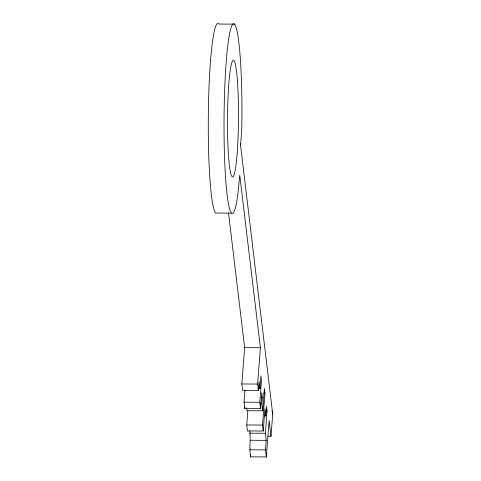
<?xml version="1.0" encoding="UTF-8"?>
<svg xmlns="http://www.w3.org/2000/svg" width="481" height="481" viewBox="0 0 481 481"><rect width="100%" height="100%" fill="white"/><g stroke="black" fill="none" stroke-linecap="round" stroke-linejoin="round"><path stroke-width="0.72" d="M267.995 436.237L270.995 436.255L272.709 414.021L240.566 145.394L241.805 128.692A95.016 8.935 -89.6 0 0 232.287 24.79A95.016 8.935 -89.6 0 0 224.543 157.197A95.016 8.935 -89.6 0 0 238.065 192.556L239.754 175.144L260.401 347.733L257.606 384.072L258.375 390.494L242.61 390.38L241.841 383.952L244.637 347.619L228.529 212.969M246.579 407.864L246.915 410.69L262.686 410.81L261.838 403.739L262.325 397.378L261.766 392.664L260.54 408.573L244.775 408.453L244.023 402.158L244.943 390.217M244.775 408.453L244.883 407.01M264.285 415.837L265.789 415.849L264.941 408.778L263.227 431.048L247.462 430.934L246.747 424.951L247.829 410.894M270.995 436.255L269.126 420.616L266.33 456.95L250.565 456.836C249.128 448.226 250.811 439.556 249.777 430.946M250.565 456.836L250.733 454.611M258.375 390.494L259.067 381.571L259.908 388.636L258.405 388.624M259.908 388.636L260.888 375.914L261.454 380.627L259.788 402.278L260.54 408.573M262.686 410.81L264.4 388.54L264.959 393.254L262.512 425.066L263.227 431.048M265.789 415.849L266.522 406.307L267.087 411.014L265.374 433.285L266.221 440.355L265.488 449.897L266.33 456.95M234.626 24.164L218.861 24.05A95.016 8.935 -89.6 0 0 208.417 108.49A95.016 8.935 -89.6 0 0 215.59 213.017L231.361 213.131M244.637 347.619L260.401 347.733M241.841 383.952L257.606 384.072M263.462 393.242L264.959 393.254M260.828 397.366L262.325 397.378M244.023 402.158L259.788 402.278M260.335 403.727L261.838 403.739M265.584 411.008L267.087 411.014M246.747 424.951L262.512 425.066M249.609 433.171L265.374 433.285M250.457 440.241L266.221 440.355M249.717 449.783L265.488 449.897M271.897 410.834A7.918 6.337 -6.8 0 1 272.709 414.021M240.422 143.747A7.918 6.337 -6.8 0 1 240.566 145.394M237.175 152.994A58.339 5.483 -89.6 0 0 233.994 60.636A58.339 5.483 -89.6 0 0 227.808 142.316A58.339 5.483 -89.6 0 0 237.175 152.994"/></g></svg>
